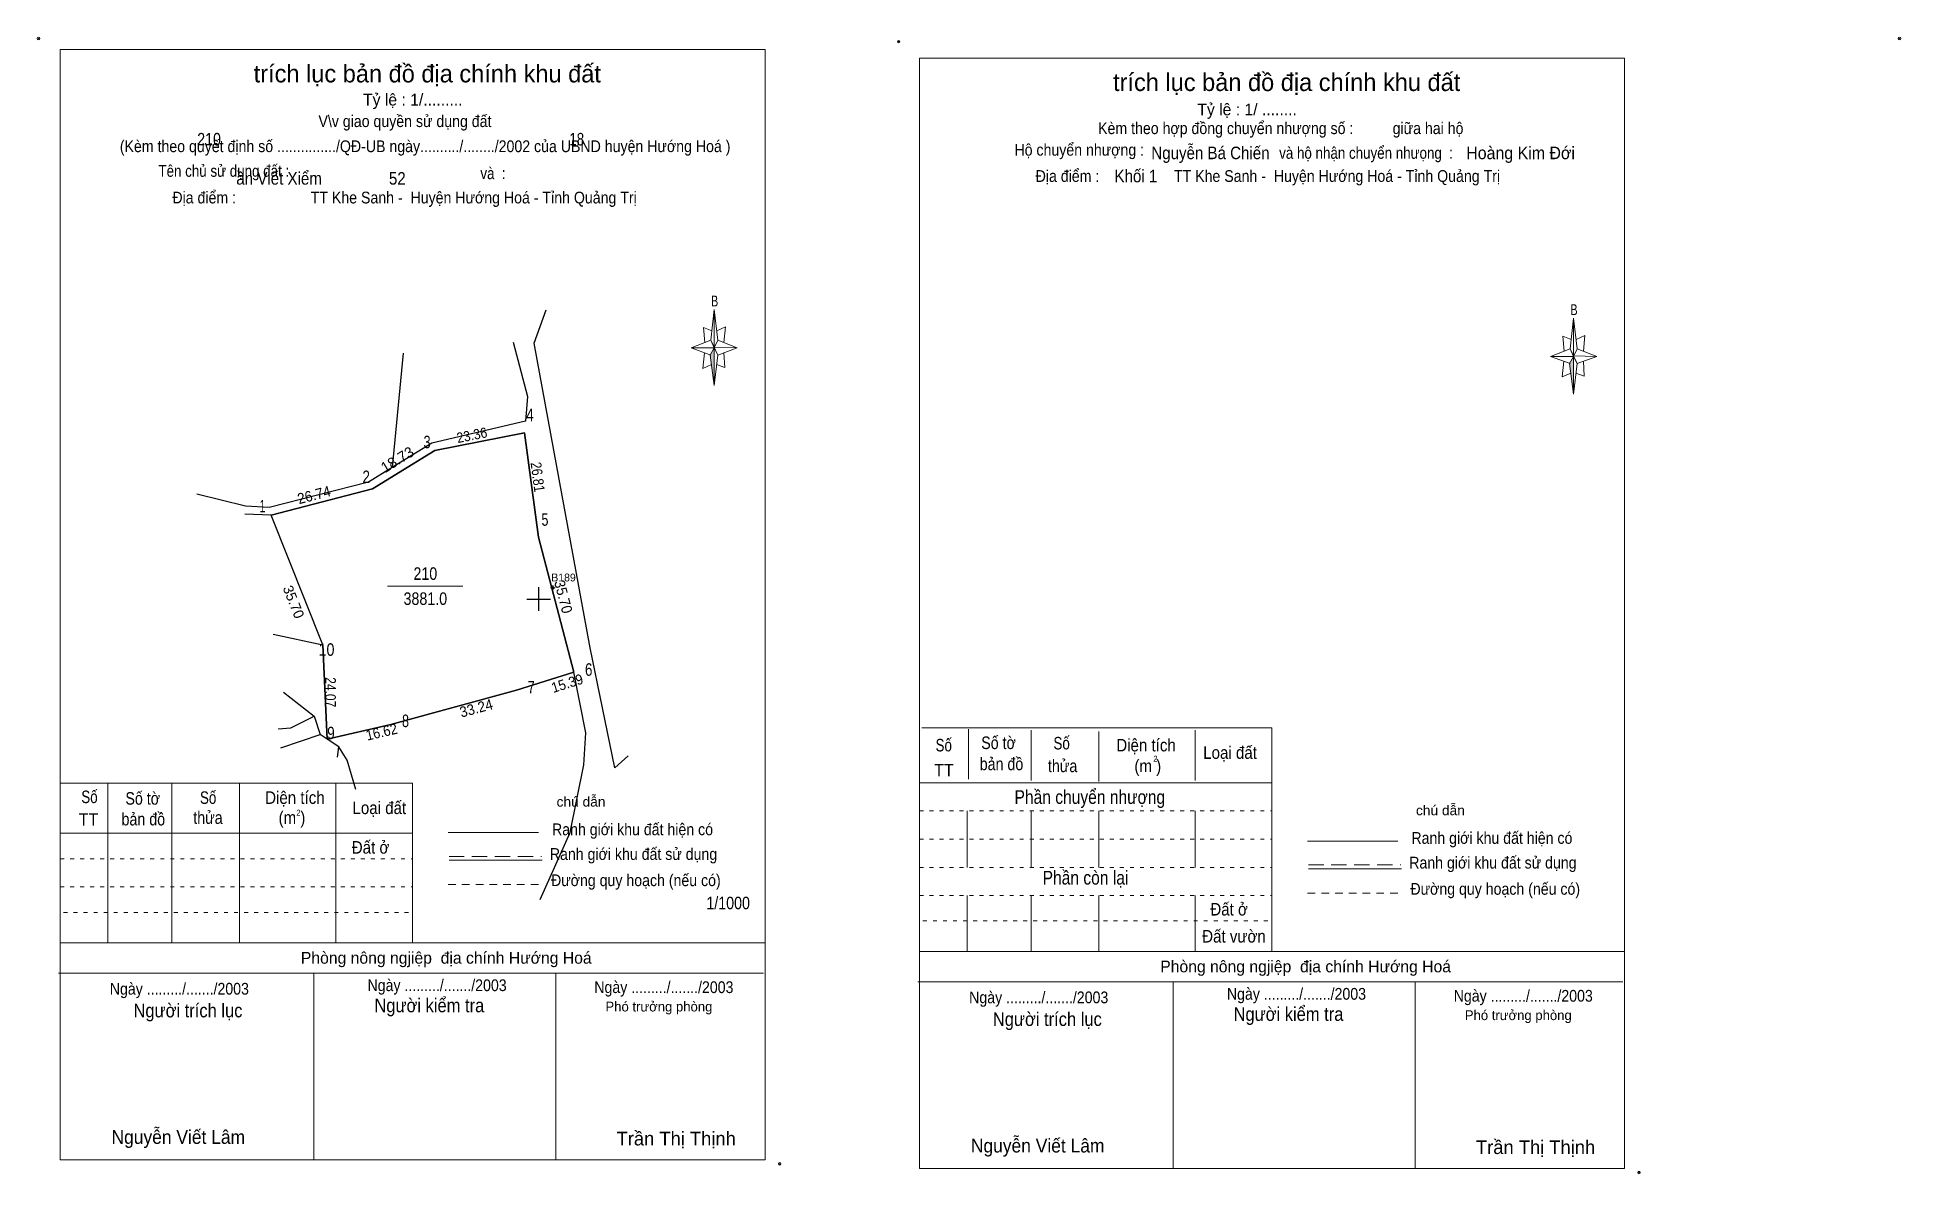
# Model space of a CAD drawing. Header units: centimetres. Extents: x 0.4 to 48, y 0.7 to 29.8.
import ezdxf
from ezdxf.enums import TextEntityAlignment as Align

# ---------------------------------------------------------------- set-up
doc = ezdxf.new("R2010")
doc.units = ezdxf.units.CM
doc.header["$LTSCALE"] = 0.13
doc.header["$PDMODE"] = 32
doc.header["$PDSIZE"] = 0.065
for name, pattern in [('DOTTED', [1.5, 0.3, -1.2]), ('MEDIUM_DASHED', [4.5, 3, -1.5]), ('SHORT_DASHED', [2.7, 1.5, -1.2])]:
    doc.linetypes.add(name, pattern=pattern)
for name, color, linetype, lineweight in [('1', 7, 'DOTTED', 13), ('22', 7, 'Continuous', 25), ('33', 7, 'Continuous', 13), ('5', 7, 'Continuous', 13), ('62', 7, 'Continuous', 25)]:
    doc.layers.add(name, color=color, linetype=linetype, lineweight=lineweight)
for name, color, linetype in [('12', 7, 'Continuous'), ('32', 7, 'Continuous'), ('34', 7, 'Continuous'), ('51', 7, 'Continuous')]:
    doc.layers.add(name, color=color, linetype=linetype)

msp = doc.modelspace()

# ---------------------------------------------------------------- hatches: boundary and pattern name
at = {"layer": '22'}
msp.add_hatch(color=256, dxfattribs=at).paths.add_polyline_path([(13.5868, 15.7064, 1), (13.5718, 15.7064, 1)])
at = {"layer": '5'}
for points in [[(17.7, 21.83), (17.7, 20.87), (17.6, 21.65)], [(39.64, 21.61), (39.64, 20.65), (39.54, 21.43)]]:
    msp.add_hatch(color=256, dxfattribs=at).paths.add_polyline_path(points)

# ---------------------------------------------------------------- linework, layer by layer
at = {"layer": '1', "linetype": 'Continuous'}
msp.add_line((22.94, 10.73), (31.94, 10.73), dxfattribs=at)
at = {"layer": '1'}
for p, q in [((22.94, 10.01), (31.94, 10.01)), ((22.94, 9.29), (31.94, 9.29)), ((22.94, 9.29), (31.94, 9.29)), ((1, 8.79), (10, 8.79)), ((22.94, 8.57), (31.94, 8.57)), ((22.94, 8.57), (31.94, 8.57)), ((1, 8.07), (10, 8.07)), ((22.94, 7.85), (31.94, 7.85)), ((22.94, 7.85), (31.94, 7.85)), ((1.09, 7.42), (10, 7.42)), ((23.03, 7.2), (31.94, 7.2)), ((23.03, 7.2), (31.94, 7.2))]:
    msp.add_line(p, q, dxfattribs=at)
at = {"layer": '22'}
for p, q in [((9.76, 21.7), (9.48, 18.78)), ((12.86, 19.66), (10.57, 19.21)), ((10.57, 19.21), (8.98, 18.23)), ((8.98, 18.23), (6.39, 17.56)), ((7.71, 14.25), (7.82, 11.84)), ((6.7, 13.04), (7.49, 12.43)), ((6.64, 11.62), (7.64, 11.96)), ((7.82, 11.84), (7.64, 11.96)), ((8.08, 11.38), (8.12, 11.65))]:
    msp.add_line(p, q, dxfattribs=at)
at = {"layer": '22', "lineweight": 13}
for p, q in [((13.55, 15.71), (13.52, 15.71)), ((13.58, 15.77), (13.58, 15.74)), ((13.64, 15.71), (13.61, 15.71)), ((13.58, 15.68), (13.58, 15.65))]:
    msp.add_line(p, q, dxfattribs=at)
at = {"layer": '22'}
for points in [[(15.5, 11.42), (15.16, 11.11), (14.53, 14.17), (13.1, 21.95), (13.41, 22.8)], [(12.57, 21.98), (12.93, 20.59), (12.88, 19.96)], [(12.88, 19.96), (10.49, 19.4), (9.48, 18.78)], [(14.12, 13.55), (13.21, 17), (12.86, 19.66)], [(9.48, 18.78), (8.87, 18.4), (6.34, 17.76), (5.73, 17.79), (4.49, 18.1)], [(6.44, 14.52), (7.71, 14.25), (6.39, 17.56), (5.72, 17.59)], [(7.82, 11.84), (9.44, 12.22), (12.65, 13.09), (14.12, 13.55)], [(13.26, 7.75), (14.02, 9.46), (14.37, 11.19), (14.42, 12), (14.12, 13.55)], [(6.57, 12.11), (6.89, 12.13), (7.49, 12.43), (7.64, 11.96)], [(8.55, 10.56), (8.33, 11.31), (8.12, 11.65), (7.82, 11.84)]]:
    msp.add_lwpolyline(points, dxfattribs=at)
msp.add_lwpolyline([(10.57, 19.21), (12.86, 19.66), (13.21, 17), (14.12, 13.55), (12.65, 13.09), (9.44, 12.22), (7.82, 11.84), (7.71, 14.25), (6.39, 17.56), (8.98, 18.23)], close=True, dxfattribs=at)
at = {"layer": '22', "lineweight": 13}
for radius in [0.0312, 0.0075]:
    msp.add_circle((13.5793, 15.7064), radius, dxfattribs=at)
at = {"layer": '33'}
msp.add_line((9.36, 15.75), (11.28, 15.75), dxfattribs=at)
at = {"layer": '5'}
for p, q in [((17.61, 22.03), (17.7, 22.81)), ((39.55, 21.81), (39.64, 22.59)), ((17.79, 22.03), (18.29, 21.83)), ((17.61, 21.65), (17.11, 21.83)), ((17.79, 21.65), (17.7, 20.87)), ((17.97, 21.33), (17.76, 21.41)), ((17.95, 21.71), (17.97, 21.33)), ((39.55, 21.43), (39.05, 21.61)), ((39.73, 21.43), (39.64, 20.65)), ((39.73, 21.81), (40.23, 21.61)), ((39.89, 21.49), (39.91, 21.11)), ((39.91, 21.11), (39.7, 21.19)), ((23, 12.13), (31.94, 12.13)), ((24.19, 12.1), (24.19, 10.82)), ((25.79, 12.07), (25.79, 10.79)), ((27.52, 12.04), (27.52, 10.76)), ((29.98, 12.07), (29.98, 10.79)), ((31.94, 12.13), (31.94, 6.42)), ((1, 10.72), (10, 10.72)), ((2.22, 10.72), (2.22, 6.64)), ((3.85, 10.72), (3.85, 6.64)), ((5.58, 10.72), (5.58, 6.64)), ((8.04, 10.72), (8.04, 6.64)), ((10, 10.72), (10, 6.64)), ((24.16, 10.01), (24.16, 8.57)), ((25.79, 10.01), (25.79, 8.57)), ((27.52, 10.01), (27.52, 8.57)), ((29.98, 10.01), (29.98, 8.57)), ((1, 9.44), (10, 9.44)), ((10.91, 9.46), (13.21, 9.46)), ((32.85, 9.24), (35.15, 9.24)), ((10.93, 8.75), (13.31, 8.75)), ((32.87, 8.53), (35.25, 8.53)), ((24.16, 7.85), (24.16, 6.42)), ((25.79, 7.85), (25.79, 6.42)), ((27.52, 7.85), (27.52, 6.42)), ((29.98, 7.85), (29.98, 6.42)), ((1, 6.64), (19, 6.64)), ((22.94, 6.42), (40.94, 6.42)), ((0.96, 5.87), (18.96, 5.87)), ((7.48, 5.87), (7.48, 1.1)), ((13.66, 5.87), (13.66, 1.1)), ((22.9, 5.65), (40.9, 5.65)), ((29.42, 5.65), (29.42, 0.88)), ((35.6, 5.65), (35.6, 0.88))]:
    msp.add_line(p, q, dxfattribs=at)
at = {"layer": '5', "linetype": 'MEDIUM_DASHED'}
for p, q in [((10.93, 8.85), (13.29, 8.85)), ((32.87, 8.63), (35.23, 8.63))]:
    msp.add_line(p, q, dxfattribs=at)
at = {"layer": '5', "linetype": 'SHORT_DASHED'}
for p, q in [((10.91, 8.13), (13.29, 8.13)), ((32.85, 7.91), (35.23, 7.91))]:
    msp.add_line(p, q, dxfattribs=at)
at = {"layer": '5'}
for points in [[(1, 29.45), (19, 29.45), (19, 1.1), (1, 1.1)], [(22.94, 29.23), (40.94, 29.23), (40.94, 0.88), (22.94, 0.88)], [(17.7, 22.81), (17.79, 22.03), (17.7, 21.83)], [(39.64, 22.59), (39.73, 21.81), (39.64, 21.61)], [(17.7, 21.83), (17.11, 21.83), (17.61, 22.03), (17.79, 21.65), (18.29, 21.83), (17.7, 21.85)], [(17.7, 21.83), (17.7, 20.87), (17.6, 21.65)], [(39.64, 21.61), (39.05, 21.61), (39.55, 21.81), (39.73, 21.43), (40.23, 21.61), (39.64, 21.63)], [(39.64, 21.61), (39.64, 20.65), (39.54, 21.43)]]:
    msp.add_lwpolyline(points, close=True, dxfattribs=at)
for points in [[(17.77, 22.27), (17.99, 22.37), (17.95, 21.97)], [(17.7, 21.83), (17.61, 22.03), (17.11, 21.83)], [(17.64, 22.27), (17.43, 22.35), (17.46, 21.97)], [(39.58, 22.05), (39.37, 22.13), (39.4, 21.75)], [(39.71, 22.05), (39.93, 22.15), (39.89, 21.75)], [(17.45, 21.71), (17.41, 21.31), (17.63, 21.41)], [(17.7, 21.83), (17.79, 21.65), (18.29, 21.83)], [(39.64, 21.61), (39.55, 21.81), (39.05, 21.61)], [(39.39, 21.49), (39.35, 21.09), (39.57, 21.19)], [(39.64, 21.61), (39.73, 21.43), (40.23, 21.61)]]:
    msp.add_lwpolyline(points, dxfattribs=at)
for p in [(0.45, 29.73), (22.41, 29.65), (47.96, 29.73), (19.37, 1), (41.31, 0.78)]:
    msp.add_point(p, dxfattribs=at)
at = {"layer": '62'}
for p, q in [((13.22, 15.12), (13.22, 15.72)), ((12.92, 15.42), (13.52, 15.42))]:
    msp.add_line(p, q, dxfattribs=at)

# ---------------------------------------------------------------- texts
at = {"layer": '1', "width": 0.8}
for p in [(28.965, 11.27), (7.085, 9.89)]:
    msp.add_text('2', height=0.15, dxfattribs=at).set_placement(p, align=Align.CENTER)
at = {"layer": '12'}
msp.add_text('B189 ', height=0.2, dxfattribs=at).set_placement((13.89, 15.87), align=Align.CENTER)
at = {"layer": '32'}
for s, width, p in [('4', 0.8, (12.9, 19.96)), ('3', 0.75, (10.28, 19.27)), ('2', 0.8, (8.72, 18.38)), ('1', 0.65, (6.09, 17.63)), ('5', 0.75, (13.29, 17.29)), ('10', 0.85, (7.6, 13.97)), ('7', 0.75, (12.94, 13.01)), ('6', 0.8, (14.4, 13.46)), ('8', 0.75, (9.73, 12.15)), ('9', 0.8, (7.82, 11.84))]:
    msp.add_text(s, height=0.32, dxfattribs=dict(at, width=width)).set_placement(p)
at = {"layer": '33', "width": 0.85}
for s, p in [('210', (10.325, 15.91)), ('3881.0', (10.325, 15.27))]:
    msp.add_text(s, height=0.32, dxfattribs=at).set_placement(p, align=Align.CENTER)
at = {"layer": '34'}
for s, width, p in [('210', 0.85, (4.5, 27)), ('18', 0.8, (14, 27)), ('Nguyễn Bá Chiến', 0.9, (28.86, 26.65)), ('Hoàng Kim Đới', 0.95, (36.9, 26.65)), ('ần Viết Xiểm                52', 0.9, (5.5, 26)), ('Khối 1', 0.9, (27.92, 26.06))]:
    msp.add_text(s, height=0.32, dxfattribs=dict(at, width=width)).set_placement(p)
at = {"layer": '5'}
for s, height, p in [('trích lục bản đồ địa chính khu đất', 0.45, (10.375, 28.61)), ('trích lục bản đồ địa chính khu đất', 0.45, (32.315, 28.39)), ('Tỷ lệ : 1/.........', 0.3, (10.005, 28.02)), ('Tỷ lệ : 1/ ........', 0.3, (31.305, 27.77)), ('Phòng nông ngjiệp  địa chính Hướng Hoá ', 0.3, (10.915, 6.11)), ('Phòng nông ngjiệp  địa chính Hướng Hoá ', 0.3, (32.855, 5.89)), ('Phó trưởng phòng ', 0.25, (16.335, 4.89)), ('Phó trưởng phòng ', 0.25, (38.275, 4.67)), ('Trần Thị Thịnh', 0.35, (16.73, 1.47)), ('Trần Thị Thịnh', 0.35, (38.67, 1.25))]:
    msp.add_text(s, height=height, dxfattribs=at).set_placement(p, align=Align.CENTER)
for s, height, width, p in [('V\\v giao quyền sử dụng đất ', 0.3, 0.9, (9.855, 27.47)), ('Kèm theo hợp đồng chuyển nhượng số :          giữa hai hộ ', 0.3, 0.9, (32.215, 27.29)), ('(Kèm theo quyết định số .............../QĐ-UB ngày........../......../2002 của UBND huyện Hướng Hoá )', 0.3, 0.9, (10.32, 26.83)), ('Hộ chuyển nhượng :', 0.3, 0.9, (27.02, 26.74)), ('và hộ nhận chuyển nhưọng  : ', 0.3, 0.85, (34.39, 26.66)), ('Tên chủ sử dụng đất :', 0.3, 0.85, (5.18, 26.2)), ('và  : ', 0.3, 0.85, (12.1, 26.14)), ('Địa điểm :                   TT Khe Sanh -  Huyện Hướng Hoá - Tỉnh Quảng Trị ', 0.3, 0.9, (31.885, 26.07)), ('Địa điểm :                   TT Khe Sanh -  Huyện Hướng Hoá - Tỉnh Quảng Trị ', 0.3, 0.9, (9.845, 25.52)), ('B', 0.2756, 0.75, (17.71, 22.89)), ('B', 0.2756, 0.75, (39.65, 22.67)), ('Số tờ', 0.32, 0.85, (24.96, 11.59)), ('Số', 0.32, 0.8, (26.57, 11.58)), ('Số', 0.32, 0.8, (23.56, 11.53)), ('Diện tích', 0.32, 0.9, (28.725, 11.53)), ('Loại đất', 0.32, 0.9, (30.87, 11.34)), ('TT', 0.32, 0.95, (23.565, 10.89)), ('bản đồ', 0.32, 0.85, (25.035, 11.05)), ('thửa', 0.32, 0.85, (26.595, 11)), ('(m )', 0.32, 0.9, (28.77, 11)), ('Số', 0.32, 0.8, (1.75, 10.21)), ('Số tờ', 0.32, 0.85, (3.11, 10.17)), ('Số', 0.32, 0.8, (4.78, 10.19)), ('Diện tích', 0.32, 0.9, (6.995, 10.19)), ('Phần chuyển nhượng ', 0.35, 0.85, (27.345, 10.19)), ('bản đồ', 0.32, 0.85, (3.125, 9.64)), ('thửa', 0.32, 0.85, (4.775, 9.68)), ('(m )', 0.32, 0.9, (6.92, 9.68)), ('Loại đất', 0.32, 0.9, (9.15, 9.93)), ('chú dẫn', 0.25, 1.05, (14.3, 10.12)), ('chú dẫn', 0.25, 1.05, (36.24, 9.9)), ('TT', 0.32, 0.95, (1.725, 9.63)), ('Ranh giới khu đất hiện có ', 0.3, 0.9, (15.665, 9.39)), ('Đất ở ', 0.32, 0.9, (8.98, 8.92)), ('Ranh giới khu đất sử dụng', 0.3, 0.9, (15.64, 8.76)), ('Ranh giới khu đất hiện có ', 0.3, 0.9, (37.605, 9.17)), ('Ranh giới khu đất sử dụng', 0.3, 0.9, (37.58, 8.54)), ('Đường quy hoạch (nếu có)', 0.3, 0.9, (15.7, 8.09)), ('Phần còn lại ', 0.35, 0.85, (27.235, 8.13)), ('Đường quy hoạch (nếu có)', 0.3, 0.9, (37.64, 7.87)), ('Đất ở ', 0.32, 0.9, (30.9, 7.34)), ('Đất vườn', 0.32, 0.9, (30.97, 6.65)), ('Ngày ........./......./2003', 0.3, 0.9, (10.625, 5.41)), ('Ngày ........./......./2003', 0.3, 0.9, (4.045, 5.32)), ('Người kiểm tra ', 0.35, 0.9, (10.485, 4.87)), ('Ngày ........./......./2003', 0.3, 0.9, (16.415, 5.36)), ('Ngày ........./......./2003', 0.3, 0.9, (25.985, 5.1)), ('Ngày ........./......./2003', 0.3, 0.9, (32.565, 5.19)), ('Ngày ........./......./2003', 0.3, 0.9, (38.355, 5.14)), ('Người trích lục', 0.35, 0.9, (4.265, 4.74)), ('Người trích lục', 0.35, 0.9, (26.205, 4.52)), ('Người kiểm tra ', 0.35, 0.9, (32.42, 4.65)), ('Nguyễn Viết Lâm ', 0.35, 0.95, (4.08, 1.51)), ('Nguyễn Viết Lâm ', 0.35, 0.95, (26.02, 1.29))]:
    msp.add_text(s, height=height, dxfattribs=dict(at, width=width)).set_placement(p, align=Align.CENTER)
at = {"layer": '51'}
for s, height, rotation, width, p in [('23.36', 0.26, 11.209, 0.9, (11.5397, 19.4772)), ('26.81', 0.27, 277.48, 0.85, (13.0615, 18.5176)), ('26.74', 0.27, 14.468, 0.95, (7.5163, 17.9474)), ('35.70', 0.27, 284.686, 0.95, (13.719, 15.4442)), ('24.07', 0.27, 270, 0.85, (7.77, 13.04)), ('15.39', 0.26, 17.505, 0.95, (13.9859, 13.1449)), ('33.24', 0.27, 15.136, 0.95, (11.6598, 12.5035)), ('16.62', 0.27, 13.183, 0.9, (9.2392, 11.8959))]:
    msp.add_text(s, height=height, rotation=rotation, dxfattribs=dict(at, width=width)).set_placement(p, align=Align.CENTER)
for s, height, rotation, p in [('18.73', 0.27, 31.551, (9.6794, 18.8652)), ('35.70', 0.26, 291.822, (6.8408, 15.2983))]:
    msp.add_text(s, height=height, rotation=rotation, dxfattribs=at).set_placement(p, align=Align.CENTER)
at = {"layer": '51', "width": 0.85}
msp.add_text('1/1000', height=0.32, dxfattribs=at).set_placement((17.5, 7.5))

doc.saveas('drawing.dxf')
